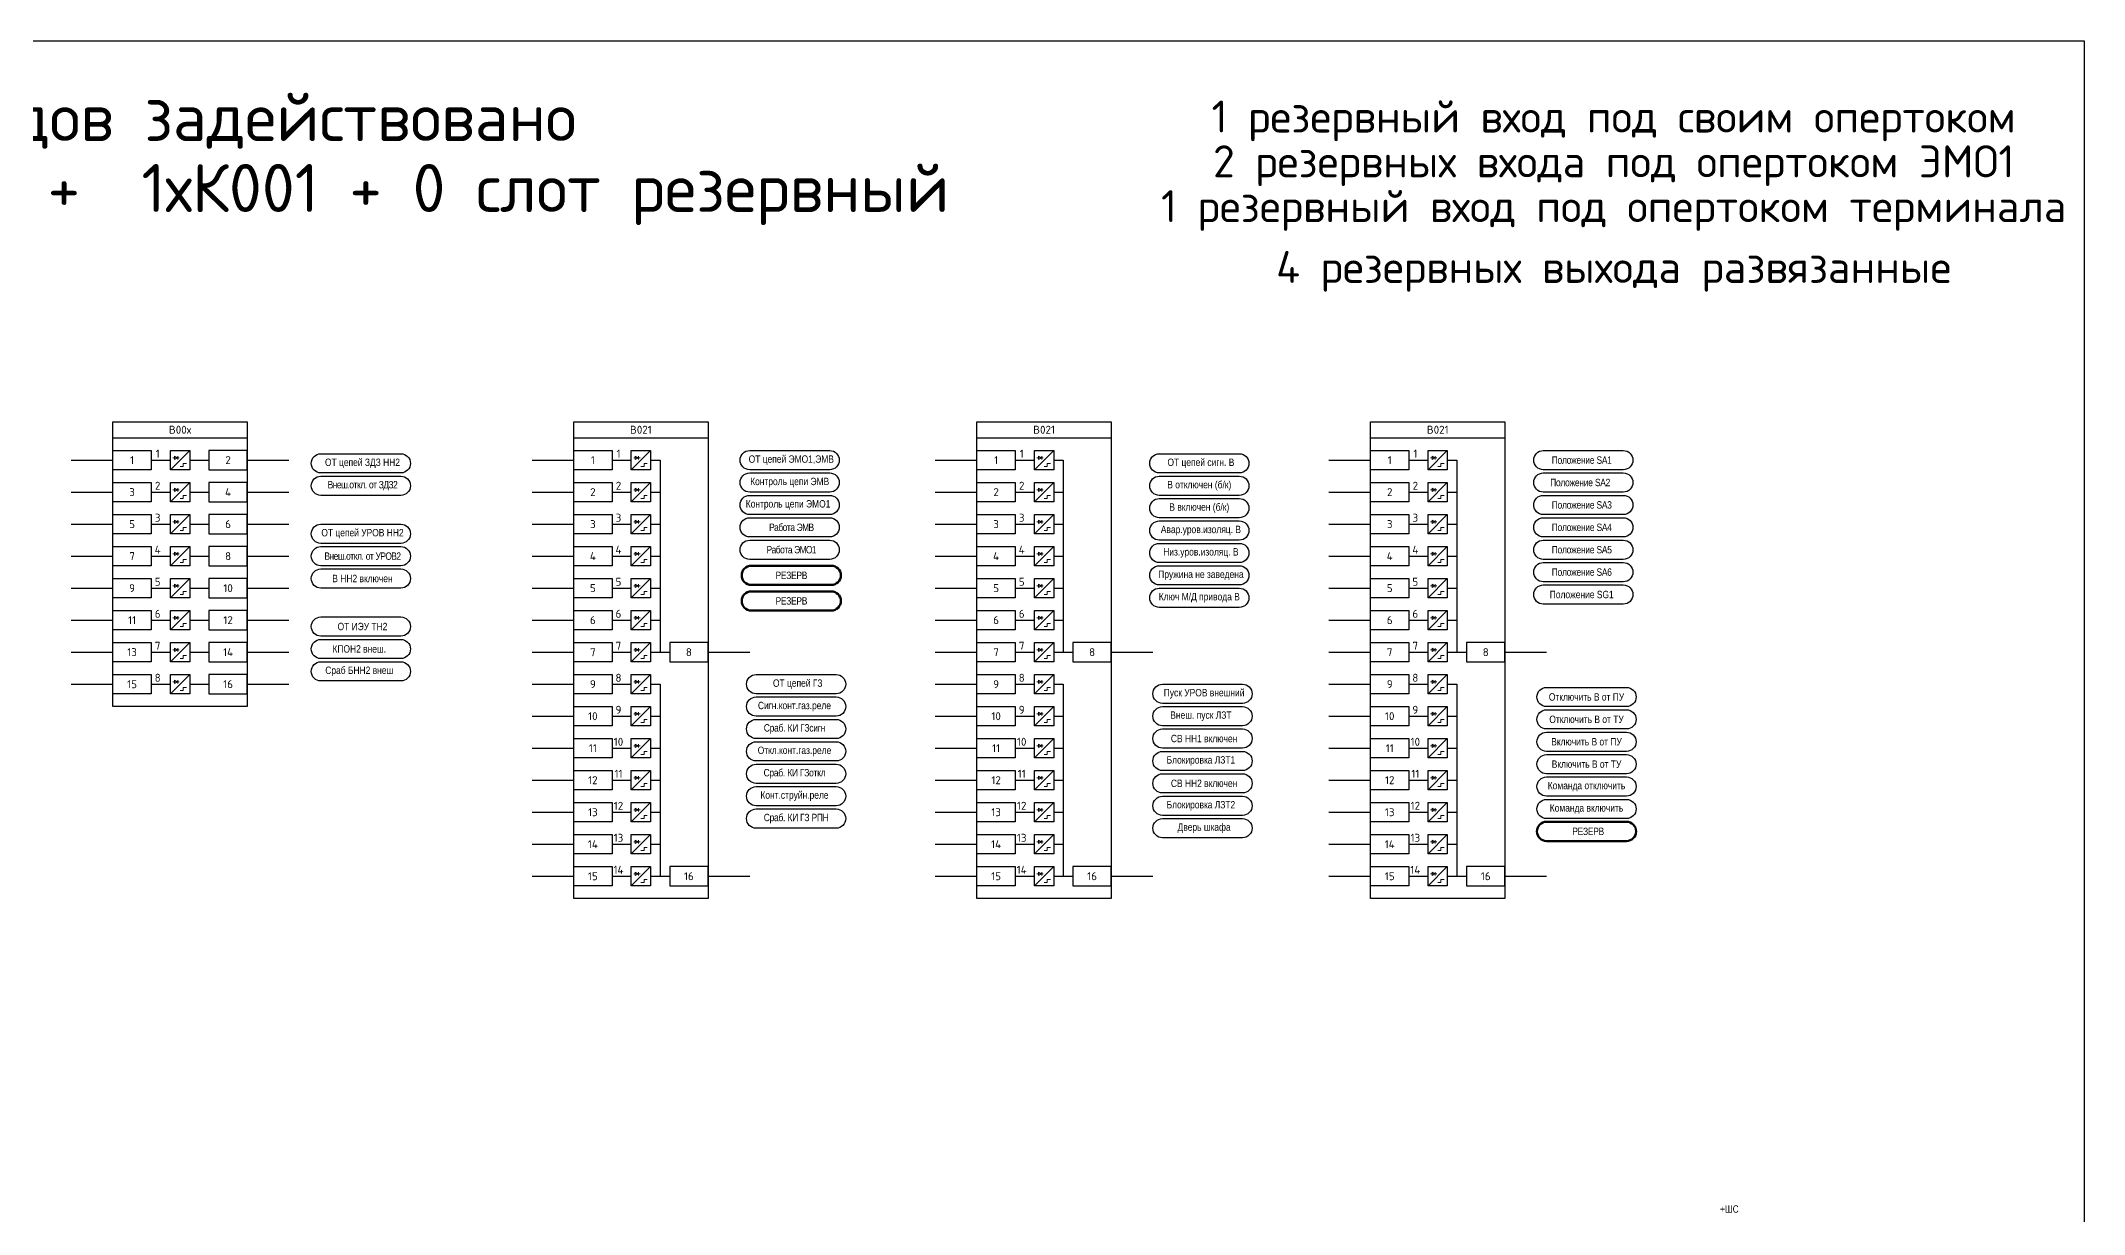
# Model space of a CAD drawing. Header units: millimetres. Extents: x 1657 to 8204, y -558 to 594.
# Drawn here: x 4270 to 4909, y 227 to 594 of the extents above; entities that cross this region are included whole.
import ezdxf
from ezdxf.enums import TextEntityAlignment as Align

# ---------------------------------------------------------------- set-up
doc = ezdxf.new("R2010")
doc.units = ezdxf.units.MM
doc.layers.add('_ОРЗ_0.3', color=7, linetype='Continuous', lineweight=30)
doc.layers.add('TEXT', color=7, linetype='Continuous', lineweight=25)
doc.layers.add('Основная', color=7, linetype='Continuous')
doc.styles.add('2.5_Gost_RD', font='ARIALN.TTF', dxfattribs={"height": 2.5})
doc.styles.add('2.5_ISOCPEUR', font='isocpeur.ttf', dxfattribs={"width": 0.9, "height": 2.5})
doc.styles.add('2.5_ISOCPEUR_1', font='isocpeur.ttf', dxfattribs={"height": 2.5})

# ---------------------------------------------------------------- blocks, each defined once
blk = doc.blocks.new('*U42')
at = {"layer": 'Основная', "color": 0}
for p, q in [((0, 0), (2, 0)), ((2, 0), (40, 0)), ((40, 0), (42, 0))]:
    blk.add_line(p, q, dxfattribs=at)
blk = doc.blocks.new('*U55')
at = {"lineweight": 13, "ltscale": 0.25}
blk.add_line((20.25, 1.25), (20.25, 0.25), dxfattribs=at)
for points in [[(0, 3), (12, 3), (12, -3), (0, -3)], [(18, 3), (24, 3), (24, -3), (18, -3)]]:
    blk.add_lwpolyline(points, close=True)
blk.add_lwpolyline([(20.25, 0.75), (19.25, 1.25), (19.25, 0.25), (20.25, 0.75)], dxfattribs=at)
at = {"lineweight": 13, "flags": 128}
for points in [[(19.5, 1.5, 0, 0, 0), (19.5, 2, 0.25, 0, 0), (19.5, 2.5, 0, 0, 0)], [(20, 1.5, 0, 0, 0), (20, 2, 0.25, 0, 0), (20, 2.5, 0, 0, 0)]]:
    blk.add_lwpolyline(points, format="xyseb", dxfattribs=at)
at = {"layer": 'Основная', "color": 0}
blk.add_line((12, 0), (18, 0), dxfattribs=at)
at = {"layer": 'Основная', "ltscale": 0.25}
blk.add_line((24, 3), (18, -3), dxfattribs=at)
at = {"layer": 'Основная', "color": 0, "lineweight": 13}
blk.add_line((18.75, 0.75), (20.75, 0.75), dxfattribs=at)
for p, q in [((21, -2), (22, -2)), ((22, -1), (23, -1)), ((22, -2), (22, -1))]:
    blk.add_line(p, q, dxfattribs=at).dxf.unprotected_set("ltscale", 0)
at = {"layer": 'Основная', "style": '2.5_ISOCPEUR'}
for tag, p in [('ОУ', (3, 6)), ('В', (6, 0)), ('K', (14, 2))]:
    blk.add_attdef(tag, text='', height=2.5, dxfattribs=at).set_placement(p, align=Align.MIDDLE_CENTER)
blk = doc.blocks.new('*U53')
blk.add_lwpolyline([(0, 3), (-12, 3), (-12, -3), (0, -3)], close=True)
at = {"layer": 'Основная', "style": '2.5_ISOCPEUR'}
for tag, p in [('ОУ', (-7, 10)), ('В', (-6, 0))]:
    blk.add_attdef(tag, text='', height=2.5, dxfattribs=at).set_placement(p, align=Align.MIDDLE_CENTER)

msp = doc.modelspace()

# ---------------------------------------------------------------- linework, layer by layer
at = {"ltscale": 100}
for p, q in [((4464, 463), (4464, 403)), ((4590, 463), (4590, 403)), ((4713, 463), (4713, 403)), ((4464, 393), (4464, 333)), ((4590, 393), (4590, 333)), ((4713, 393), (4713, 333))]:
    msp.add_line(p, q, dxfattribs=at)
msp.add_lwpolyline([(3833, 594), (4909, 594), (4909, -171), (3833, -171)], close=True, dxfattribs=at)
for points in [[(4280, 463), (4293, 463)], [(4317, 463), (4323, 463)], [(4335, 463), (4348, 463)], [(4424, 463), (4437, 463)], [(4461, 463), (4464, 463)], [(4550, 463), (4563, 463)], [(4587, 463), (4590, 463)], [(4673, 463), (4686, 463)], [(4710, 463), (4713, 463)], [(4280, 453), (4293, 453)], [(4317, 453), (4323, 453)], [(4335, 453), (4348, 453)], [(4424, 453), (4437, 453)], [(4461, 453), (4464, 453)], [(4550, 453), (4563, 453)], [(4587, 453), (4590, 453)], [(4673, 453), (4686, 453)], [(4710, 453), (4713, 453)], [(4280, 443), (4293, 443)], [(4317, 443), (4323, 443)], [(4335, 443), (4348, 443)], [(4424, 443), (4437, 443)], [(4461, 443), (4464, 443)], [(4550, 443), (4563, 443)], [(4587, 443), (4590, 443)], [(4673, 443), (4686, 443)], [(4710, 443), (4713, 443)], [(4280, 433), (4293, 433)], [(4317, 433), (4323, 433)], [(4335, 433), (4348, 433)], [(4424, 433), (4437, 433)], [(4461, 433), (4464, 433)], [(4550, 433), (4563, 433)], [(4587, 433), (4590, 433)], [(4673, 433), (4686, 433)], [(4710, 433), (4713, 433)], [(4280, 423), (4293, 423)], [(4317, 423), (4323, 423)], [(4335, 423), (4348, 423)], [(4424, 423), (4437, 423)], [(4461, 423), (4464, 423)], [(4550, 423), (4563, 423)], [(4587, 423), (4590, 423)], [(4673, 423), (4686, 423)], [(4710, 423), (4713, 423)], [(4280, 413), (4293, 413)], [(4317, 413), (4323, 413)], [(4335, 413), (4348, 413)], [(4424, 413), (4437, 413)], [(4461, 413), (4464, 413)], [(4550, 413), (4563, 413)], [(4587, 413), (4590, 413)], [(4673, 413), (4686, 413)], [(4710, 413), (4713, 413)], [(4280, 403), (4293, 403)], [(4317, 403), (4323, 403)], [(4335, 403), (4348, 403)], [(4424, 403), (4437, 403)], [(4461, 403), (4467, 403)], [(4479, 403), (4492, 403)], [(4550, 403), (4563, 403)], [(4587, 403), (4593, 403)], [(4605, 403), (4618, 403)], [(4673, 403), (4686, 403)], [(4710, 403), (4716, 403)], [(4728, 403), (4741, 403)], [(4280, 393), (4293, 393)], [(4317, 393), (4323, 393)], [(4335, 393), (4348, 393)], [(4424, 393), (4437, 393)], [(4461, 393), (4464, 393)], [(4550, 393), (4563, 393)], [(4587, 393), (4590, 393)], [(4673, 393), (4686, 393)], [(4710, 393), (4713, 393)], [(4424, 383), (4437, 383)], [(4461, 383), (4464, 383)], [(4550, 383), (4563, 383)], [(4587, 383), (4590, 383)], [(4673, 383), (4686, 383)], [(4710, 383), (4713, 383)], [(4424, 373), (4437, 373)], [(4461, 373), (4464, 373)], [(4550, 373), (4563, 373)], [(4587, 373), (4590, 373)], [(4673, 373), (4686, 373)], [(4710, 373), (4713, 373)], [(4424, 363), (4437, 363)], [(4461, 363), (4464, 363)], [(4550, 363), (4563, 363)], [(4587, 363), (4590, 363)], [(4673, 363), (4686, 363)], [(4710, 363), (4713, 363)], [(4424, 353), (4437, 353)], [(4461, 353), (4464, 353)], [(4550, 353), (4563, 353)], [(4587, 353), (4590, 353)], [(4673, 353), (4686, 353)], [(4710, 353), (4713, 353)], [(4424, 343), (4437, 343)], [(4461, 343), (4464, 343)], [(4550, 343), (4563, 343)], [(4587, 343), (4590, 343)], [(4673, 343), (4686, 343)], [(4710, 343), (4713, 343)], [(4424, 333), (4437, 333)], [(4461, 333), (4464, 333)], [(4461, 333), (4467, 333)], [(4479, 333), (4492, 333)], [(4550, 333), (4563, 333)], [(4587, 333), (4590, 333)], [(4587, 333), (4593, 333)], [(4605, 333), (4618, 333)], [(4673, 333), (4686, 333)], [(4710, 333), (4713, 333)], [(4710, 333), (4716, 333)], [(4728, 333), (4741, 333)]]:
    msp.add_lwpolyline(points, dxfattribs=at)
at = {"color": 85, "ltscale": 100, "true_color": 0x58ba48}
for points in [[(4358, 459, -1), (4358, 465), (4383, 465, -1), (4383, 459)], [(4358, 452, -1), (4358, 458), (4383, 458, -1), (4383, 452)]]:
    msp.add_lwpolyline(points, format="xyb", close=True, dxfattribs=at)
at = {"color": 30, "ltscale": 100, "true_color": 0xf26722}
for points in [[(4492, 460, -1), (4492, 466), (4517, 466, -1), (4517, 460)], [(4492, 453, -1), (4492, 459), (4517, 459, -1), (4517, 453)], [(4492, 446, -1), (4492, 452), (4517, 452, -1), (4517, 446)], [(4492, 439, -1), (4492, 445), (4517, 445, -1), (4517, 439)], [(4492, 432, -1), (4492, 438), (4517, 438, -1), (4517, 432)]]:
    msp.add_lwpolyline(points, format="xyb", close=True, dxfattribs=at)
at = {"color": 6, "ltscale": 100}
for points in [[(4620, 459, -1), (4620, 465), (4645, 465, -1), (4645, 459)], [(4620, 452, -1), (4620, 458), (4645, 458, -1), (4645, 452)], [(4620, 445, -1), (4620, 451), (4645, 451, -1), (4645, 445)], [(4620, 438, -1), (4620, 444), (4645, 444, -1), (4645, 438)], [(4620, 431, -1), (4620, 437), (4645, 437, -1), (4645, 431)], [(4620, 424, -1), (4620, 430), (4645, 430, -1), (4645, 424)], [(4620, 417, -1), (4620, 423), (4645, 423, -1), (4645, 417)]]:
    msp.add_lwpolyline(points, format="xyb", close=True, dxfattribs=at)
at = {"ltscale": 100}
for points in [[(4740, 460, -1), (4740, 466), (4765, 466, -1), (4765, 460)], [(4740, 453, -1), (4740, 459), (4765, 459, -1), (4765, 453)], [(4740, 446, -1), (4740, 452), (4765, 452, -1), (4765, 446)], [(4740, 439, -1), (4740, 445), (4765, 445, -1), (4765, 439)], [(4740, 432, -1), (4740, 438), (4765, 438, -1), (4765, 432)], [(4740, 425, -1), (4740, 431), (4765, 431, -1), (4765, 425)], [(4740, 418, -1), (4740, 424), (4765, 424, -1), (4765, 418)], [(4621, 387, -1), (4621, 393), (4646, 393, -1), (4646, 387)], [(4741, 386, -1), (4741, 392), (4766, 392, -1), (4766, 386)], [(4621, 380, -1), (4621, 386), (4646, 386, -1), (4646, 380)], [(4741, 379, -1), (4741, 385), (4766, 385, -1), (4766, 379)], [(4621, 373, -1), (4621, 379), (4646, 379, -1), (4646, 373)], [(4741, 372, -1), (4741, 378), (4766, 378, -1), (4766, 372)], [(4621, 366, -1), (4621, 372), (4646, 372, -1), (4646, 366)], [(4741, 365, -1), (4741, 371), (4766, 371, -1), (4766, 365)], [(4621, 359, -1), (4621, 365), (4646, 365, -1), (4646, 359)], [(4741, 358, -1), (4741, 364), (4766, 364, -1), (4766, 358)], [(4621, 352, -1), (4621, 358), (4646, 358, -1), (4646, 352)], [(4741, 351, -1), (4741, 357), (4766, 357, -1), (4766, 351)], [(4621, 345, -1), (4621, 351), (4646, 351, -1), (4646, 345)]]:
    msp.add_lwpolyline(points, format="xyb", close=True, dxfattribs=at)
at = {"color": 152, "ltscale": 100, "true_color": 0x2776bb}
for points in [[(4358, 437, -1), (4358, 443), (4383, 443, -1), (4383, 437)], [(4358, 430, -1), (4358, 436), (4383, 436, -1), (4383, 430)], [(4358, 423, -1), (4358, 429), (4383, 429, -1), (4383, 423)]]:
    msp.add_lwpolyline(points, format="xyb", close=True, dxfattribs=at)
at = {"color": 30, "lineweight": 50, "ltscale": 100, "true_color": 0xf26722}
for points in [[(4492.5, 424, -1), (4492.5, 430), (4517.5, 430, -1), (4517.5, 424)], [(4492.5, 416, -1), (4492.5, 422), (4517.5, 422, -1), (4517.5, 416)]]:
    msp.add_lwpolyline(points, format="xyb", close=True, dxfattribs=at)
at = {"color": 162, "ltscale": 100, "true_color": 0x2234e6}
for points in [[(4358, 408, -1), (4358, 414), (4383, 414, -1), (4383, 408)], [(4358, 401, -1), (4358, 407), (4383, 407, -1), (4383, 401)], [(4358, 394, -1), (4358, 400), (4383, 400, -1), (4383, 394)]]:
    msp.add_lwpolyline(points, format="xyb", close=True, dxfattribs=at)
at = {"color": 2, "ltscale": 100}
for points in [[(4494, 390, -1), (4494, 396), (4519, 396, -1), (4519, 390)], [(4494, 383, -1), (4494, 389), (4519, 389, -1), (4519, 383)], [(4494, 376, -1), (4494, 382), (4519, 382, -1), (4519, 376)], [(4494, 369, -1), (4494, 375), (4519, 375, -1), (4519, 369)], [(4494, 362, -1), (4494, 368), (4519, 368, -1), (4519, 362)], [(4494, 355, -1), (4494, 361), (4519, 361, -1), (4519, 355)], [(4494, 348, -1), (4494, 354), (4519, 354, -1), (4519, 348)]]:
    msp.add_lwpolyline(points, format="xyb", close=True, dxfattribs=at)
at = {"lineweight": 50, "ltscale": 100}
msp.add_lwpolyline([(4741, 344, -1), (4741, 350), (4766, 350, -1), (4766, 344)], format="xyb", close=True, dxfattribs=at)
at = {"layer": '_ОРЗ_0.3', "ltscale": 100}
for points in [[(4293, 475), (4335, 475), (4335, 386), (4293, 386)], [(4437, 475), (4479, 475), (4479, 326), (4437, 326)], [(4563, 475), (4605, 475), (4605, 326), (4563, 326)], [(4686, 475), (4728, 475), (4728, 326), (4686, 326)]]:
    msp.add_lwpolyline(points, close=True, dxfattribs=at)

# ---------------------------------------------------------------- block references
at = {"ltscale": 0.25}
for p in [(4293, 470), (4437, 470), (4563, 470), (4686, 470)]:
    msp.add_blockref('*U42', p, dxfattribs=at)
at = {"layer": '_ОРЗ_0.3', "ltscale": 0.25}
ref = msp.add_blockref('*U55', (4293, 463), dxfattribs=at)
ref.add_attrib('В', '1', dxfattribs={"layer": 'Основная', "height": 2.5, "style": '2.5_ISOCPEUR'}).set_placement((4299, 463), align=Align.MIDDLE_CENTER)
ref.add_attrib('K', '1', dxfattribs={"layer": 'Основная', "height": 2.5, "style": '2.5_ISOCPEUR'}).set_placement((4307, 465), align=Align.MIDDLE_CENTER)
ref = msp.add_blockref('*U55', (4437, 463), dxfattribs=at)
ref.add_attrib('В', '1', dxfattribs={"layer": 'Основная', "height": 2.5, "style": '2.5_ISOCPEUR'}).set_placement((4443, 463), align=Align.MIDDLE_CENTER)
ref.add_attrib('K', '1', dxfattribs={"layer": 'Основная', "height": 2.5, "style": '2.5_ISOCPEUR'}).set_placement((4451, 465), align=Align.MIDDLE_CENTER)
ref = msp.add_blockref('*U55', (4563, 463), dxfattribs=at)
ref.add_attrib('В', '1', dxfattribs={"layer": 'Основная', "height": 2.5, "style": '2.5_ISOCPEUR'}).set_placement((4569, 463), align=Align.MIDDLE_CENTER)
ref.add_attrib('K', '1', dxfattribs={"layer": 'Основная', "height": 2.5, "style": '2.5_ISOCPEUR'}).set_placement((4577, 465), align=Align.MIDDLE_CENTER)
ref = msp.add_blockref('*U55', (4686, 463), dxfattribs=at)
ref.add_attrib('В', '1', dxfattribs={"layer": 'Основная', "height": 2.5, "style": '2.5_ISOCPEUR'}).set_placement((4692, 463), align=Align.MIDDLE_CENTER)
ref.add_attrib('K', '1', dxfattribs={"layer": 'Основная', "height": 2.5, "style": '2.5_ISOCPEUR'}).set_placement((4700, 465), align=Align.MIDDLE_CENTER)
ref = msp.add_blockref('*U53', (4335, 463), dxfattribs=at)
ref.add_attrib('В', '2', dxfattribs={"layer": 'Основная', "height": 2.5, "style": '2.5_ISOCPEUR'}).set_placement((4329, 463), align=Align.MIDDLE_CENTER)
ref = msp.add_blockref('*U55', (4293, 453), dxfattribs=at)
ref.add_attrib('В', '3', dxfattribs={"layer": 'Основная', "height": 2.5, "style": '2.5_ISOCPEUR'}).set_placement((4299, 453), align=Align.MIDDLE_CENTER)
ref.add_attrib('K', '2', dxfattribs={"layer": 'Основная', "height": 2.5, "style": '2.5_ISOCPEUR'}).set_placement((4307, 455), align=Align.MIDDLE_CENTER)
ref = msp.add_blockref('*U53', (4335, 453), dxfattribs=at)
ref.add_attrib('В', '4', dxfattribs={"layer": 'Основная', "height": 2.5, "style": '2.5_ISOCPEUR'}).set_placement((4329, 453), align=Align.MIDDLE_CENTER)
ref = msp.add_blockref('*U55', (4437, 453), dxfattribs=at)
ref.add_attrib('В', '2', dxfattribs={"layer": 'Основная', "height": 2.5, "style": '2.5_ISOCPEUR'}).set_placement((4443, 453), align=Align.MIDDLE_CENTER)
ref.add_attrib('K', '2', dxfattribs={"layer": 'Основная', "height": 2.5, "style": '2.5_ISOCPEUR'}).set_placement((4451, 455), align=Align.MIDDLE_CENTER)
ref = msp.add_blockref('*U55', (4563, 453), dxfattribs=at)
ref.add_attrib('В', '2', dxfattribs={"layer": 'Основная', "height": 2.5, "style": '2.5_ISOCPEUR'}).set_placement((4569, 453), align=Align.MIDDLE_CENTER)
ref.add_attrib('K', '2', dxfattribs={"layer": 'Основная', "height": 2.5, "style": '2.5_ISOCPEUR'}).set_placement((4577, 455), align=Align.MIDDLE_CENTER)
ref = msp.add_blockref('*U55', (4686, 453), dxfattribs=at)
ref.add_attrib('В', '2', dxfattribs={"layer": 'Основная', "height": 2.5, "style": '2.5_ISOCPEUR'}).set_placement((4692, 453), align=Align.MIDDLE_CENTER)
ref.add_attrib('K', '2', dxfattribs={"layer": 'Основная', "height": 2.5, "style": '2.5_ISOCPEUR'}).set_placement((4700, 455), align=Align.MIDDLE_CENTER)
ref = msp.add_blockref('*U55', (4293, 443), dxfattribs=at)
ref.add_attrib('В', '5', dxfattribs={"layer": 'Основная', "height": 2.5, "style": '2.5_ISOCPEUR'}).set_placement((4299, 443), align=Align.MIDDLE_CENTER)
ref.add_attrib('K', '3', dxfattribs={"layer": 'Основная', "height": 2.5, "style": '2.5_ISOCPEUR'}).set_placement((4307, 445), align=Align.MIDDLE_CENTER)
ref = msp.add_blockref('*U53', (4335, 443), dxfattribs=at)
ref.add_attrib('В', '6', dxfattribs={"layer": 'Основная', "height": 2.5, "style": '2.5_ISOCPEUR'}).set_placement((4329, 443), align=Align.MIDDLE_CENTER)
ref = msp.add_blockref('*U55', (4437, 443), dxfattribs=at)
ref.add_attrib('В', '3', dxfattribs={"layer": 'Основная', "height": 2.5, "style": '2.5_ISOCPEUR'}).set_placement((4443, 443), align=Align.MIDDLE_CENTER)
ref.add_attrib('K', '3', dxfattribs={"layer": 'Основная', "height": 2.5, "style": '2.5_ISOCPEUR'}).set_placement((4451, 445), align=Align.MIDDLE_CENTER)
ref = msp.add_blockref('*U55', (4563, 443), dxfattribs=at)
ref.add_attrib('В', '3', dxfattribs={"layer": 'Основная', "height": 2.5, "style": '2.5_ISOCPEUR'}).set_placement((4569, 443), align=Align.MIDDLE_CENTER)
ref.add_attrib('K', '3', dxfattribs={"layer": 'Основная', "height": 2.5, "style": '2.5_ISOCPEUR'}).set_placement((4577, 445), align=Align.MIDDLE_CENTER)
ref = msp.add_blockref('*U55', (4686, 443), dxfattribs=at)
ref.add_attrib('В', '3', dxfattribs={"layer": 'Основная', "height": 2.5, "style": '2.5_ISOCPEUR'}).set_placement((4692, 443), align=Align.MIDDLE_CENTER)
ref.add_attrib('K', '3', dxfattribs={"layer": 'Основная', "height": 2.5, "style": '2.5_ISOCPEUR'}).set_placement((4700, 445), align=Align.MIDDLE_CENTER)
ref = msp.add_blockref('*U55', (4293, 433), dxfattribs=at)
ref.add_attrib('В', '7', dxfattribs={"layer": 'Основная', "height": 2.5, "style": '2.5_ISOCPEUR'}).set_placement((4299, 433), align=Align.MIDDLE_CENTER)
ref.add_attrib('K', '4', dxfattribs={"layer": 'Основная', "height": 2.5, "style": '2.5_ISOCPEUR'}).set_placement((4307, 435), align=Align.MIDDLE_CENTER)
ref = msp.add_blockref('*U53', (4335, 433), dxfattribs=at)
ref.add_attrib('В', '8', dxfattribs={"layer": 'Основная', "height": 2.5, "style": '2.5_ISOCPEUR'}).set_placement((4329, 433), align=Align.MIDDLE_CENTER)
ref = msp.add_blockref('*U55', (4437, 433), dxfattribs=at)
ref.add_attrib('В', '4', dxfattribs={"layer": 'Основная', "height": 2.5, "style": '2.5_ISOCPEUR'}).set_placement((4443, 433), align=Align.MIDDLE_CENTER)
ref.add_attrib('K', '4', dxfattribs={"layer": 'Основная', "height": 2.5, "style": '2.5_ISOCPEUR'}).set_placement((4451, 435), align=Align.MIDDLE_CENTER)
ref = msp.add_blockref('*U55', (4563, 433), dxfattribs=at)
ref.add_attrib('В', '4', dxfattribs={"layer": 'Основная', "height": 2.5, "style": '2.5_ISOCPEUR'}).set_placement((4569, 433), align=Align.MIDDLE_CENTER)
ref.add_attrib('K', '4', dxfattribs={"layer": 'Основная', "height": 2.5, "style": '2.5_ISOCPEUR'}).set_placement((4577, 435), align=Align.MIDDLE_CENTER)
ref = msp.add_blockref('*U55', (4686, 433), dxfattribs=at)
ref.add_attrib('В', '4', dxfattribs={"layer": 'Основная', "height": 2.5, "style": '2.5_ISOCPEUR'}).set_placement((4692, 433), align=Align.MIDDLE_CENTER)
ref.add_attrib('K', '4', dxfattribs={"layer": 'Основная', "height": 2.5, "style": '2.5_ISOCPEUR'}).set_placement((4700, 435), align=Align.MIDDLE_CENTER)
ref = msp.add_blockref('*U55', (4293, 423), dxfattribs=at)
ref.add_attrib('В', '9', dxfattribs={"layer": 'Основная', "height": 2.5, "style": '2.5_ISOCPEUR'}).set_placement((4299, 423), align=Align.MIDDLE_CENTER)
ref.add_attrib('K', '5', dxfattribs={"layer": 'Основная', "height": 2.5, "style": '2.5_ISOCPEUR'}).set_placement((4307, 425), align=Align.MIDDLE_CENTER)
ref = msp.add_blockref('*U53', (4335, 423), dxfattribs=at)
ref.add_attrib('В', '10', dxfattribs={"layer": 'Основная', "height": 2.5, "style": '2.5_ISOCPEUR'}).set_placement((4329, 423), align=Align.MIDDLE_CENTER)
ref = msp.add_blockref('*U55', (4437, 423), dxfattribs=at)
ref.add_attrib('В', '5', dxfattribs={"layer": 'Основная', "height": 2.5, "style": '2.5_ISOCPEUR'}).set_placement((4443, 423), align=Align.MIDDLE_CENTER)
ref.add_attrib('K', '5', dxfattribs={"layer": 'Основная', "height": 2.5, "style": '2.5_ISOCPEUR'}).set_placement((4451, 425), align=Align.MIDDLE_CENTER)
ref = msp.add_blockref('*U55', (4563, 423), dxfattribs=at)
ref.add_attrib('В', '5', dxfattribs={"layer": 'Основная', "height": 2.5, "style": '2.5_ISOCPEUR'}).set_placement((4569, 423), align=Align.MIDDLE_CENTER)
ref.add_attrib('K', '5', dxfattribs={"layer": 'Основная', "height": 2.5, "style": '2.5_ISOCPEUR'}).set_placement((4577, 425), align=Align.MIDDLE_CENTER)
ref = msp.add_blockref('*U55', (4686, 423), dxfattribs=at)
ref.add_attrib('В', '5', dxfattribs={"layer": 'Основная', "height": 2.5, "style": '2.5_ISOCPEUR'}).set_placement((4692, 423), align=Align.MIDDLE_CENTER)
ref.add_attrib('K', '5', dxfattribs={"layer": 'Основная', "height": 2.5, "style": '2.5_ISOCPEUR'}).set_placement((4700, 425), align=Align.MIDDLE_CENTER)
ref = msp.add_blockref('*U55', (4293, 413), dxfattribs=at)
ref.add_attrib('В', '11', dxfattribs={"layer": 'Основная', "height": 2.5, "style": '2.5_ISOCPEUR'}).set_placement((4299, 413), align=Align.MIDDLE_CENTER)
ref.add_attrib('K', '6', dxfattribs={"layer": 'Основная', "height": 2.5, "style": '2.5_ISOCPEUR'}).set_placement((4307, 415), align=Align.MIDDLE_CENTER)
ref = msp.add_blockref('*U53', (4335, 413), dxfattribs=at)
ref.add_attrib('В', '12', dxfattribs={"layer": 'Основная', "height": 2.5, "style": '2.5_ISOCPEUR'}).set_placement((4329, 413), align=Align.MIDDLE_CENTER)
ref = msp.add_blockref('*U55', (4437, 413), dxfattribs=at)
ref.add_attrib('В', '6', dxfattribs={"layer": 'Основная', "height": 2.5, "style": '2.5_ISOCPEUR'}).set_placement((4443, 413), align=Align.MIDDLE_CENTER)
ref.add_attrib('K', '6', dxfattribs={"layer": 'Основная', "height": 2.5, "style": '2.5_ISOCPEUR'}).set_placement((4451, 415), align=Align.MIDDLE_CENTER)
ref = msp.add_blockref('*U55', (4563, 413), dxfattribs=at)
ref.add_attrib('В', '6', dxfattribs={"layer": 'Основная', "height": 2.5, "style": '2.5_ISOCPEUR'}).set_placement((4569, 413), align=Align.MIDDLE_CENTER)
ref.add_attrib('K', '6', dxfattribs={"layer": 'Основная', "height": 2.5, "style": '2.5_ISOCPEUR'}).set_placement((4577, 415), align=Align.MIDDLE_CENTER)
ref = msp.add_blockref('*U55', (4686, 413), dxfattribs=at)
ref.add_attrib('В', '6', dxfattribs={"layer": 'Основная', "height": 2.5, "style": '2.5_ISOCPEUR'}).set_placement((4692, 413), align=Align.MIDDLE_CENTER)
ref.add_attrib('K', '6', dxfattribs={"layer": 'Основная', "height": 2.5, "style": '2.5_ISOCPEUR'}).set_placement((4700, 415), align=Align.MIDDLE_CENTER)
ref = msp.add_blockref('*U55', (4293, 403), dxfattribs=at)
ref.add_attrib('В', '13', dxfattribs={"layer": 'Основная', "height": 2.5, "style": '2.5_ISOCPEUR'}).set_placement((4299, 403), align=Align.MIDDLE_CENTER)
ref.add_attrib('K', '7', dxfattribs={"layer": 'Основная', "height": 2.5, "style": '2.5_ISOCPEUR'}).set_placement((4307, 405), align=Align.MIDDLE_CENTER)
ref = msp.add_blockref('*U53', (4335, 403), dxfattribs=at)
ref.add_attrib('В', '14', dxfattribs={"layer": 'Основная', "height": 2.5, "style": '2.5_ISOCPEUR'}).set_placement((4329, 403), align=Align.MIDDLE_CENTER)
ref = msp.add_blockref('*U55', (4437, 403), dxfattribs=at)
ref.add_attrib('В', '7', dxfattribs={"layer": 'Основная', "height": 2.5, "style": '2.5_ISOCPEUR'}).set_placement((4443, 403), align=Align.MIDDLE_CENTER)
ref.add_attrib('K', '7', dxfattribs={"layer": 'Основная', "height": 2.5, "style": '2.5_ISOCPEUR'}).set_placement((4451, 405), align=Align.MIDDLE_CENTER)
ref = msp.add_blockref('*U53', (4479, 403), dxfattribs=at)
ref.add_attrib('В', '8', dxfattribs={"layer": 'Основная', "height": 2.5, "style": '2.5_ISOCPEUR'}).set_placement((4473, 403), align=Align.MIDDLE_CENTER)
ref = msp.add_blockref('*U55', (4563, 403), dxfattribs=at)
ref.add_attrib('В', '7', dxfattribs={"layer": 'Основная', "height": 2.5, "style": '2.5_ISOCPEUR'}).set_placement((4569, 403), align=Align.MIDDLE_CENTER)
ref.add_attrib('K', '7', dxfattribs={"layer": 'Основная', "height": 2.5, "style": '2.5_ISOCPEUR'}).set_placement((4577, 405), align=Align.MIDDLE_CENTER)
ref = msp.add_blockref('*U53', (4605, 403), dxfattribs=at)
ref.add_attrib('В', '8', dxfattribs={"layer": 'Основная', "height": 2.5, "style": '2.5_ISOCPEUR'}).set_placement((4599, 403), align=Align.MIDDLE_CENTER)
ref = msp.add_blockref('*U55', (4686, 403), dxfattribs=at)
ref.add_attrib('В', '7', dxfattribs={"layer": 'Основная', "height": 2.5, "style": '2.5_ISOCPEUR'}).set_placement((4692, 403), align=Align.MIDDLE_CENTER)
ref.add_attrib('K', '7', dxfattribs={"layer": 'Основная', "height": 2.5, "style": '2.5_ISOCPEUR'}).set_placement((4700, 405), align=Align.MIDDLE_CENTER)
ref = msp.add_blockref('*U53', (4728, 403), dxfattribs=at)
ref.add_attrib('В', '8', dxfattribs={"layer": 'Основная', "height": 2.5, "style": '2.5_ISOCPEUR'}).set_placement((4722, 403), align=Align.MIDDLE_CENTER)
ref = msp.add_blockref('*U55', (4293, 393), dxfattribs=at)
ref.add_attrib('В', '15', dxfattribs={"layer": 'Основная', "height": 2.5, "style": '2.5_ISOCPEUR'}).set_placement((4299, 393), align=Align.MIDDLE_CENTER)
ref.add_attrib('K', '8', dxfattribs={"layer": 'Основная', "height": 2.5, "style": '2.5_ISOCPEUR'}).set_placement((4307, 395), align=Align.MIDDLE_CENTER)
ref = msp.add_blockref('*U53', (4335, 393), dxfattribs=at)
ref.add_attrib('В', '16', dxfattribs={"layer": 'Основная', "height": 2.5, "style": '2.5_ISOCPEUR'}).set_placement((4329, 393), align=Align.MIDDLE_CENTER)
ref = msp.add_blockref('*U55', (4437, 393), dxfattribs=at)
ref.add_attrib('В', '9', dxfattribs={"layer": 'Основная', "height": 2.5, "style": '2.5_ISOCPEUR'}).set_placement((4443, 393), align=Align.MIDDLE_CENTER)
ref.add_attrib('K', '8', dxfattribs={"layer": 'Основная', "height": 2.5, "style": '2.5_ISOCPEUR'}).set_placement((4451, 395), align=Align.MIDDLE_CENTER)
ref = msp.add_blockref('*U55', (4563, 393), dxfattribs=at)
ref.add_attrib('В', '9', dxfattribs={"layer": 'Основная', "height": 2.5, "style": '2.5_ISOCPEUR'}).set_placement((4569, 393), align=Align.MIDDLE_CENTER)
ref.add_attrib('K', '8', dxfattribs={"layer": 'Основная', "height": 2.5, "style": '2.5_ISOCPEUR'}).set_placement((4577, 395), align=Align.MIDDLE_CENTER)
ref = msp.add_blockref('*U55', (4686, 393), dxfattribs=at)
ref.add_attrib('В', '9', dxfattribs={"layer": 'Основная', "height": 2.5, "style": '2.5_ISOCPEUR'}).set_placement((4692, 393), align=Align.MIDDLE_CENTER)
ref.add_attrib('K', '8', dxfattribs={"layer": 'Основная', "height": 2.5, "style": '2.5_ISOCPEUR'}).set_placement((4700, 395), align=Align.MIDDLE_CENTER)
ref = msp.add_blockref('*U55', (4437, 383), dxfattribs=at)
ref.add_attrib('В', '10', dxfattribs={"layer": 'Основная', "height": 2.5, "style": '2.5_ISOCPEUR'}).set_placement((4443, 383), align=Align.MIDDLE_CENTER)
ref.add_attrib('K', '9', dxfattribs={"layer": 'Основная', "height": 2.5, "style": '2.5_ISOCPEUR'}).set_placement((4451, 385), align=Align.MIDDLE_CENTER)
ref = msp.add_blockref('*U55', (4563, 383), dxfattribs=at)
ref.add_attrib('В', '10', dxfattribs={"layer": 'Основная', "height": 2.5, "style": '2.5_ISOCPEUR'}).set_placement((4569, 383), align=Align.MIDDLE_CENTER)
ref.add_attrib('K', '9', dxfattribs={"layer": 'Основная', "height": 2.5, "style": '2.5_ISOCPEUR'}).set_placement((4577, 385), align=Align.MIDDLE_CENTER)
ref = msp.add_blockref('*U55', (4686, 383), dxfattribs=at)
ref.add_attrib('В', '10', dxfattribs={"layer": 'Основная', "height": 2.5, "style": '2.5_ISOCPEUR'}).set_placement((4692, 383), align=Align.MIDDLE_CENTER)
ref.add_attrib('K', '9', dxfattribs={"layer": 'Основная', "height": 2.5, "style": '2.5_ISOCPEUR'}).set_placement((4700, 385), align=Align.MIDDLE_CENTER)
ref = msp.add_blockref('*U55', (4437, 373), dxfattribs=at)
ref.add_attrib('В', '11', dxfattribs={"layer": 'Основная', "height": 2.5, "style": '2.5_ISOCPEUR'}).set_placement((4443, 373), align=Align.MIDDLE_CENTER)
ref.add_attrib('K', '10', dxfattribs={"layer": 'Основная', "height": 2.5, "style": '2.5_ISOCPEUR'}).set_placement((4451, 375), align=Align.MIDDLE_CENTER)
ref = msp.add_blockref('*U55', (4563, 373), dxfattribs=at)
ref.add_attrib('В', '11', dxfattribs={"layer": 'Основная', "height": 2.5, "style": '2.5_ISOCPEUR'}).set_placement((4569, 373), align=Align.MIDDLE_CENTER)
ref.add_attrib('K', '10', dxfattribs={"layer": 'Основная', "height": 2.5, "style": '2.5_ISOCPEUR'}).set_placement((4577, 375), align=Align.MIDDLE_CENTER)
ref = msp.add_blockref('*U55', (4686, 373), dxfattribs=at)
ref.add_attrib('В', '11', dxfattribs={"layer": 'Основная', "height": 2.5, "style": '2.5_ISOCPEUR'}).set_placement((4692, 373), align=Align.MIDDLE_CENTER)
ref.add_attrib('K', '10', dxfattribs={"layer": 'Основная', "height": 2.5, "style": '2.5_ISOCPEUR'}).set_placement((4700, 375), align=Align.MIDDLE_CENTER)
ref = msp.add_blockref('*U55', (4437, 363), dxfattribs=at)
ref.add_attrib('В', '12', dxfattribs={"layer": 'Основная', "height": 2.5, "style": '2.5_ISOCPEUR'}).set_placement((4443, 363), align=Align.MIDDLE_CENTER)
ref.add_attrib('K', '11', dxfattribs={"layer": 'Основная', "height": 2.5, "style": '2.5_ISOCPEUR'}).set_placement((4451, 365), align=Align.MIDDLE_CENTER)
ref = msp.add_blockref('*U55', (4563, 363), dxfattribs=at)
ref.add_attrib('В', '12', dxfattribs={"layer": 'Основная', "height": 2.5, "style": '2.5_ISOCPEUR'}).set_placement((4569, 363), align=Align.MIDDLE_CENTER)
ref.add_attrib('K', '11', dxfattribs={"layer": 'Основная', "height": 2.5, "style": '2.5_ISOCPEUR'}).set_placement((4577, 365), align=Align.MIDDLE_CENTER)
ref = msp.add_blockref('*U55', (4686, 363), dxfattribs=at)
ref.add_attrib('В', '12', dxfattribs={"layer": 'Основная', "height": 2.5, "style": '2.5_ISOCPEUR'}).set_placement((4692, 363), align=Align.MIDDLE_CENTER)
ref.add_attrib('K', '11', dxfattribs={"layer": 'Основная', "height": 2.5, "style": '2.5_ISOCPEUR'}).set_placement((4700, 365), align=Align.MIDDLE_CENTER)
ref = msp.add_blockref('*U55', (4437, 353), dxfattribs=at)
ref.add_attrib('В', '13', dxfattribs={"layer": 'Основная', "height": 2.5, "style": '2.5_ISOCPEUR'}).set_placement((4443, 353), align=Align.MIDDLE_CENTER)
ref.add_attrib('K', '12', dxfattribs={"layer": 'Основная', "height": 2.5, "style": '2.5_ISOCPEUR'}).set_placement((4451, 355), align=Align.MIDDLE_CENTER)
ref = msp.add_blockref('*U55', (4563, 353), dxfattribs=at)
ref.add_attrib('В', '13', dxfattribs={"layer": 'Основная', "height": 2.5, "style": '2.5_ISOCPEUR'}).set_placement((4569, 353), align=Align.MIDDLE_CENTER)
ref.add_attrib('K', '12', dxfattribs={"layer": 'Основная', "height": 2.5, "style": '2.5_ISOCPEUR'}).set_placement((4577, 355), align=Align.MIDDLE_CENTER)
ref = msp.add_blockref('*U55', (4686, 353), dxfattribs=at)
ref.add_attrib('В', '13', dxfattribs={"layer": 'Основная', "height": 2.5, "style": '2.5_ISOCPEUR'}).set_placement((4692, 353), align=Align.MIDDLE_CENTER)
ref.add_attrib('K', '12', dxfattribs={"layer": 'Основная', "height": 2.5, "style": '2.5_ISOCPEUR'}).set_placement((4700, 355), align=Align.MIDDLE_CENTER)
ref = msp.add_blockref('*U55', (4437, 343), dxfattribs=at)
ref.add_attrib('В', '14', dxfattribs={"layer": 'Основная', "height": 2.5, "style": '2.5_ISOCPEUR'}).set_placement((4443, 343), align=Align.MIDDLE_CENTER)
ref.add_attrib('K', '13', dxfattribs={"layer": 'Основная', "height": 2.5, "style": '2.5_ISOCPEUR'}).set_placement((4451, 345), align=Align.MIDDLE_CENTER)
ref = msp.add_blockref('*U55', (4563, 343), dxfattribs=at)
ref.add_attrib('В', '14', dxfattribs={"layer": 'Основная', "height": 2.5, "style": '2.5_ISOCPEUR'}).set_placement((4569, 343), align=Align.MIDDLE_CENTER)
ref.add_attrib('K', '13', dxfattribs={"layer": 'Основная', "height": 2.5, "style": '2.5_ISOCPEUR'}).set_placement((4577, 345), align=Align.MIDDLE_CENTER)
ref = msp.add_blockref('*U55', (4686, 343), dxfattribs=at)
ref.add_attrib('В', '14', dxfattribs={"layer": 'Основная', "height": 2.5, "style": '2.5_ISOCPEUR'}).set_placement((4692, 343), align=Align.MIDDLE_CENTER)
ref.add_attrib('K', '13', dxfattribs={"layer": 'Основная', "height": 2.5, "style": '2.5_ISOCPEUR'}).set_placement((4700, 345), align=Align.MIDDLE_CENTER)
ref = msp.add_blockref('*U55', (4437, 333), dxfattribs=at)
ref.add_attrib('В', '15', dxfattribs={"layer": 'Основная', "height": 2.5, "style": '2.5_ISOCPEUR'}).set_placement((4443, 333), align=Align.MIDDLE_CENTER)
ref.add_attrib('K', '14', dxfattribs={"layer": 'Основная', "height": 2.5, "style": '2.5_ISOCPEUR'}).set_placement((4451, 335), align=Align.MIDDLE_CENTER)
ref = msp.add_blockref('*U53', (4479, 333), dxfattribs=at)
ref.add_attrib('В', '16', dxfattribs={"layer": 'Основная', "height": 2.5, "style": '2.5_ISOCPEUR'}).set_placement((4473, 333), align=Align.MIDDLE_CENTER)
ref = msp.add_blockref('*U55', (4563, 333), dxfattribs=at)
ref.add_attrib('В', '15', dxfattribs={"layer": 'Основная', "height": 2.5, "style": '2.5_ISOCPEUR'}).set_placement((4569, 333), align=Align.MIDDLE_CENTER)
ref.add_attrib('K', '14', dxfattribs={"layer": 'Основная', "height": 2.5, "style": '2.5_ISOCPEUR'}).set_placement((4577, 335), align=Align.MIDDLE_CENTER)
ref = msp.add_blockref('*U53', (4605, 333), dxfattribs=at)
ref.add_attrib('В', '16', dxfattribs={"layer": 'Основная', "height": 2.5, "style": '2.5_ISOCPEUR'}).set_placement((4599, 333), align=Align.MIDDLE_CENTER)
ref = msp.add_blockref('*U55', (4686, 333), dxfattribs=at)
ref.add_attrib('В', '15', dxfattribs={"layer": 'Основная', "height": 2.5, "style": '2.5_ISOCPEUR'}).set_placement((4692, 333), align=Align.MIDDLE_CENTER)
ref.add_attrib('K', '14', dxfattribs={"layer": 'Основная', "height": 2.5, "style": '2.5_ISOCPEUR'}).set_placement((4700, 335), align=Align.MIDDLE_CENTER)
ref = msp.add_blockref('*U53', (4728, 333), dxfattribs=at)
ref.add_attrib('В', '16', dxfattribs={"layer": 'Основная', "height": 2.5, "style": '2.5_ISOCPEUR'}).set_placement((4722, 333), align=Align.MIDDLE_CENTER)

# ---------------------------------------------------------------- texts
at = {"ltscale": 0.25, "attachment_point": 5, "style": '2.5_ISOCPEUR_1'}
for s, insert, char_height, width in [('60 входов задействовано', (4320, 569), 15, 356.9341), ('1 резервный вход под своим опертоком', (4762, 569), 10, 356.9341), ('3хВ00х + 3хВ021 + 2хК002 +  1хК001 + {\\C1;0 слот резервный}', (4289, 546), 15, 611.589), ('2 резервных входа под опертоком ЭМО1', (4762, 555), 10, 356.9341), ('1 резервный вход под опертоком терминала', (4762, 541), 10, 356.9341), ('4 резервных выхода развязанные', (4762, 522), 10, 356.9341), ('B00х', (4314, 472.5), 2.5, 42), ('B021', (4458, 472.5), 2.5, 42), ('B021', (4584, 472.5), 2.5, 42), ('B021', (4707, 472.5), 2.5, 42)]:
    msp.add_mtext(s, dxfattribs=dict(at, insert=insert, char_height=char_height, width=width))
at = {"ltscale": 100, "char_height": 2.3, "attachment_point": 5, "style": '2.5_Gost_RD'}
for s, insert, width in [('\\pxsm0.7;ОТ цепей ЗДЗ НН2', (4371, 462), 31), ('\\pxsm0.7;{\\T0.9;Внеш.откл. от ЗДЗ2}', (4371, 455), 31), ('\\pxsm0.7;ОТ цепей УРОВ НН2', (4371, 440), 31), ('\\pxsm0.7;{\\T0.9;Внеш.откл. от УРОВ2}', (4371, 433), 31), ('В НН2 включен', (4371, 426), 28), ('\\pxsm0.7;ОТ ИЭУ ТН2', (4371, 411), 31), ('\\pxsm0.7;КПОН2 внеш.', (4370, 404), 31), ('\\pxsm0.7;Сраб БНН2 внеш', (4370, 397), 27.9711), ('Пуск УРОВ внешний', (4634, 390), 31), ('СВ НН1 включен', (4634, 376), 31), ('\\A1;\\pxsm0.7;Конт.струйн.реле', (4506, 358), 31), ('СВ НН2 включен', (4634, 362), 31), ('Команда отключить', (4753.5, 361), 31), ('\\A1;\\pxsm0.7;{\\T0.95;Сраб. КИ ГЗ РПН}', (4506.5, 351), 31), ('Команда включить', (4753.5, 354), 31)]:
    msp.add_mtext(s, dxfattribs=dict(at, insert=insert, width=width))
at = {"color": 6, "ltscale": 100, "insert": (4633, 462), "char_height": 2.3, "width": 31, "attachment_point": 5, "style": '2.5_Gost_RD'}
msp.add_mtext('\\pxsm0.7;ОТ цепей сигн. В', dxfattribs=at)
at = {"layer": 'TEXT', "ltscale": 100, "char_height": 2.3, "attachment_point": 5, "style": '2.5_Gost_RD'}
for s, insert, width in [('\\pxsm0.7;ОТ цепей ЭМО1,ЭМВ', (4505, 463), 31), ('\\pxsm0.7;{\\T0.95;Положение SA1}', (4752, 463), 31), ('\\pxsm0.7;Контроль цепи ЭМВ', (4504.5, 456), 28), ('В отключен (б/к)', (4632.5, 455), 31), ('\\pxsm0.7;{\\T0.95;Положение SA2}', (4751.5, 456), 31), ('\\pxsm0.7;Контроль цепи ЭМО1', (4504, 449), 28), ('В включен (б/к)', (4632.5, 448), 31), ('\\pxsm0.7;{\\T0.95;Положение SA3}', (4752, 449), 31), ('\\pxsm0.7;{\\T0.9;Работа ЭМВ}', (4505, 442), 31), ('\\pxsm0.7;Авар.уров.изоляц. В', (4633, 441), 31), ('\\pxsm0.7;{\\T0.95;Положение SA4}', (4752, 442), 31), ('\\pxsm0.7;{\\T0.9;Работа ЭМО1}', (4505, 435), 31), ('\\pxsm0.7;Низ.уров.изоляц. В', (4633, 434), 31), ('\\pxsm0.7;{\\T0.95;Положение SA5}', (4752, 435), 31), ('\\pxsm0.7;{\\T0.95;РЕЗЕРВ}', (4505, 427), 31), ('\\pxsm0.7;Пружина не заведена', (4633, 427), 31), ('\\pxsm0.7;{\\T0.95;Положение SA6}', (4752, 428), 31), ('Ключ М/Д привода В', (4632.5, 420), 31), ('\\pxsm0.7;Положение SG1', (4752, 421), 31), ('\\pxsm0.7;{\\T0.95;РЕЗЕРВ}', (4505, 419), 31), ('\\pxsm0.7;ОТ цепей ГЗ', (4507, 393), 31), ('Отключить В от ПУ', (4753.5, 389), 31), ('\\A1;\\pxsm0.7;Сигн.конт.газ.реле', (4506, 386), 31), ('\\A1;\\pxsm0.7;Внеш. пуск ЛЗТ', (4633, 383), 31), ('Отключить В от ТУ', (4753.5, 382), 31), ('\\A1;\\pxsm0.7;{\\T0.95;Сраб. КИ ГЗсигн}', (4506, 379), 31), ('\\A1;\\pxsm0.7;Откл.конт.газ.реле', (4506, 372), 31), ('\\A1;\\pxsm0.7;Блокировка ЛЗТ1', (4633, 369), 31), ('Включить В от ПУ', (4753.5, 375), 31), ('\\A1;\\pxsm0.7;{\\T0.95;Сраб. КИ ГЗоткл}', (4506, 365), 31), ('Включить В от ТУ', (4753.5, 368), 31), ('\\A1;\\pxsm0.7;Блокировка ЛЗТ2', (4633, 355), 31), ('\\pxsm0.7;Дверь шкафа', (4634, 348), 31), ('\\pxsm0.7;{\\T0.95;РЕЗЕРВ}', (4754, 347), 31), ('\\pxi-3,l4,sm0.7,t4;+ШС', (4797, 229), 28)]:
    msp.add_mtext(s, dxfattribs=dict(at, insert=insert, width=width))

doc.saveas('drawing.dxf')
